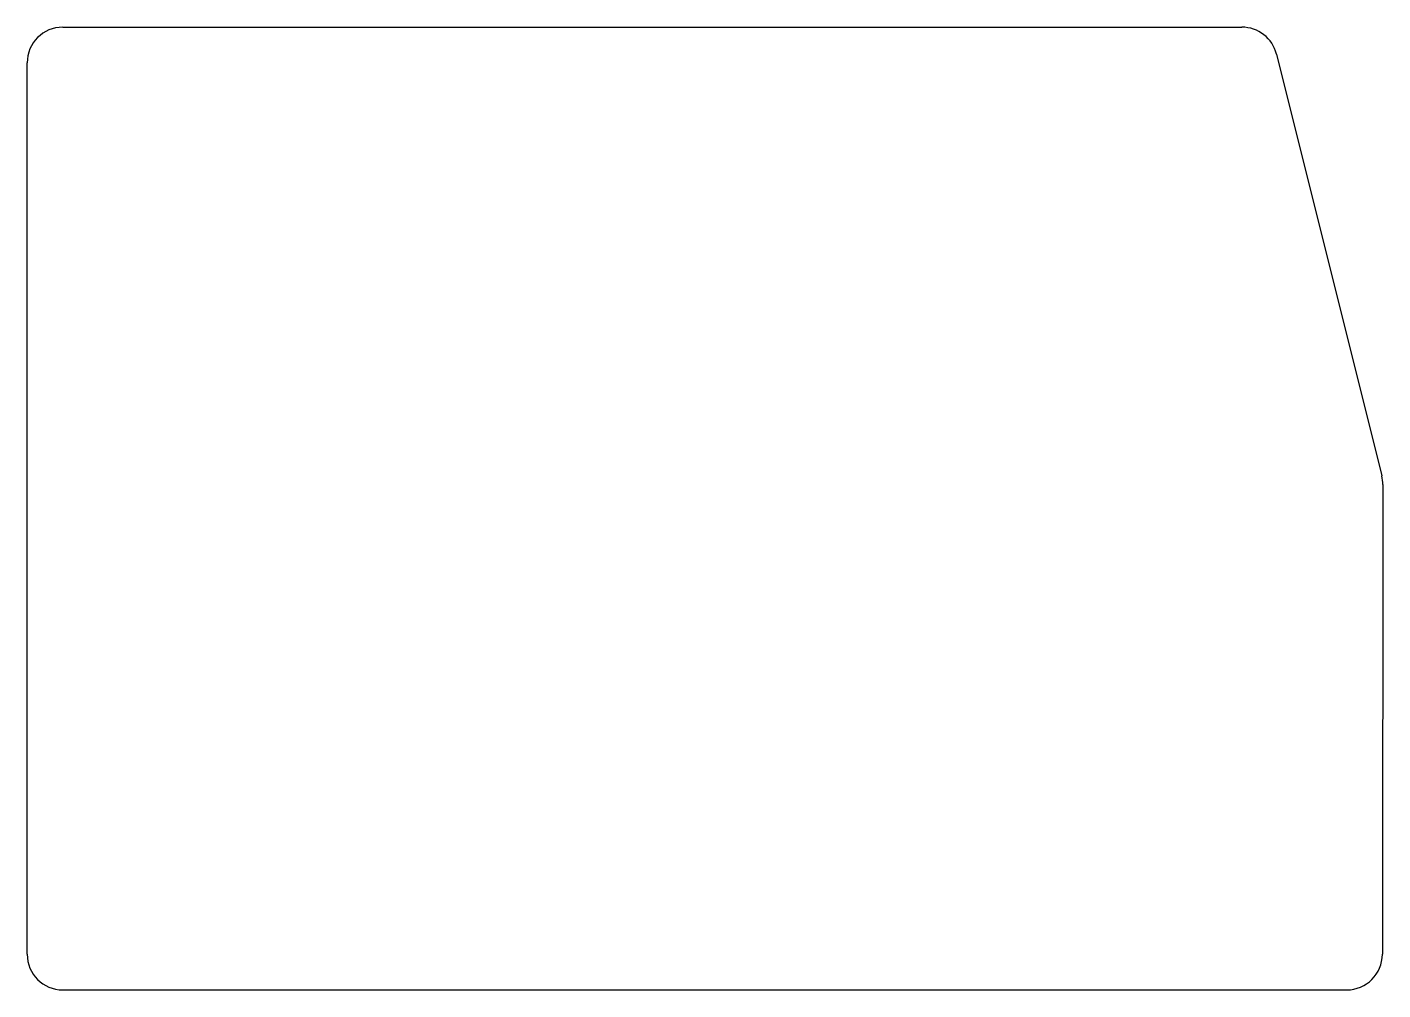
# Model space of a CAD drawing. Header units: millimetres. Extents: x 143 to 257, y -186 to -105.
import ezdxf

# ---------------------------------------------------------------- set-up
doc = ezdxf.new("R2010")
doc.units = ezdxf.units.MM

msp = doc.modelspace()

# ---------------------------------------------------------------- linework, layer by layer
for p, q in [((145.88, -104.78), (245.11, -104.78)), ((248.02, -107.05), (256.88, -142.51)), ((142.88, -182.74), (142.88, -107.78)), ((256.97, -143.25), (256.93, -182.74)), ((145.88, -185.74), (253.93, -185.74))]:
    msp.add_line(p, q)
for centre, start, end in [((145.88, -107.78), 90, 180), ((245.11, -107.78), 14.0362, 90), ((253.97, -143.24), 359.9332, 14.0362), ((145.88, -182.74), 180, 270), ((253.93, -182.74), 270, 359.9332)]:
    msp.add_arc(centre, 3, start, end)

doc.saveas('drawing.dxf')
